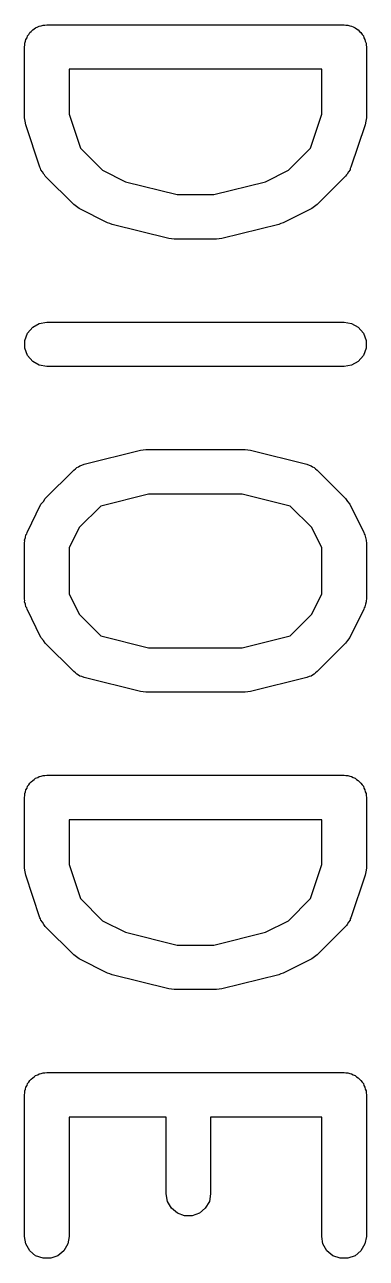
# Model space of a CAD drawing. Extents: x 26 to 276, y -105 to -8.
# Drawn here: x 101.819 to 102.969, y -99.512 to -95.363 of the extents above; entities that cross this region are included whole.
import ezdxf

# ---------------------------------------------------------------- set-up
doc = ezdxf.new("R2010")
doc.units = 0
doc.header["$MEASUREMENT"] = 0
doc.layers.add('BLACK', color=7, linetype='CONTINUOUS')

msp = doc.modelspace()

# ---------------------------------------------------------------- linework, layer by layer
at = {"layer": 'Black'}
for p, q in [((101.841, -95.3859), (101.846, -95.3809)), ((101.846, -95.3809), (101.851, -95.3776)), ((101.851, -95.3776), (101.856, -95.3734)), ((101.856, -95.3734), (101.863, -95.3711)), ((101.863, -95.3711), (101.868, -95.3679)), ((101.868, -95.3679), (101.875, -95.3667)), ((101.875, -95.3667), (101.881, -95.3645)), ((101.881, -95.3645), (101.887, -95.3645)), ((101.887, -95.3645), (101.894, -95.3633)), ((101.894, -95.3633), (102.894, -95.3633)), ((102.894, -95.3633), (102.9, -95.3645)), ((102.9, -95.3645), (102.907, -95.3645)), ((102.907, -95.3645), (102.913, -95.3667)), ((102.913, -95.3667), (102.919, -95.3679)), ((102.919, -95.3679), (102.925, -95.3711)), ((102.925, -95.3711), (102.931, -95.3734)), ((102.931, -95.3734), (102.936, -95.3776)), ((102.936, -95.3776), (102.942, -95.3809)), ((102.942, -95.3809), (102.946, -95.3859)), ((101.82, -95.4253), (101.822, -95.4191)), ((101.822, -95.4191), (101.823, -95.4127)), ((101.823, -95.4127), (101.827, -95.407)), ((101.827, -95.407), (101.829, -95.4008)), ((101.829, -95.4008), (101.833, -95.3958)), ((101.833, -95.3958), (101.836, -95.3901)), ((101.836, -95.3901), (101.841, -95.3859)), ((102.946, -95.3859), (102.951, -95.3901)), ((102.951, -95.3901), (102.955, -95.3958)), ((102.955, -95.3958), (102.959, -95.4008)), ((102.959, -95.4008), (102.961, -95.407)), ((102.961, -95.407), (102.964, -95.4127)), ((102.964, -95.4127), (102.965, -95.4191)), ((102.965, -95.4191), (102.968, -95.4253)), ((101.819, -95.4383), (101.82, -95.4319)), ((101.819, -95.6764), (101.819, -95.4383)), ((101.82, -95.4319), (101.82, -95.4253)), ((102.968, -95.4253), (102.968, -95.4319)), ((102.968, -95.4319), (102.969, -95.4383)), ((102.969, -95.4383), (102.969, -95.6764)), ((101.969, -95.5133), (101.969, -95.6643)), ((102.819, -95.5133), (101.969, -95.5133)), ((102.819, -95.6643), (102.819, -95.5133)), ((101.969, -95.6643), (102.007, -95.7788)), ((102.781, -95.7788), (102.819, -95.6643)), ((101.821, -95.6883), (101.819, -95.6764)), ((101.823, -95.7001), (101.821, -95.6883)), ((101.87, -95.843), (101.823, -95.7001)), ((102.965, -95.7001), (102.917, -95.843)), ((102.967, -95.6883), (102.965, -95.7001)), ((102.969, -95.6764), (102.967, -95.6883)), ((102.007, -95.7788), (102.081, -95.8529)), ((102.707, -95.8529), (102.781, -95.7788)), ((101.872, -95.8468), (101.87, -95.843)), ((101.873, -95.851), (101.872, -95.8468)), ((101.879, -95.8582), (101.873, -95.851)), ((101.883, -95.8659), (101.879, -95.8582)), ((101.886, -95.8688), (101.883, -95.8659)), ((101.888, -95.8723), (101.886, -95.8688)), ((101.984, -95.9676), (101.888, -95.8723)), ((102.081, -95.8529), (102.158, -95.8914)), ((102.63, -95.8914), (102.707, -95.8529)), ((102.899, -95.8723), (102.804, -95.9676)), ((102.902, -95.8688), (102.899, -95.8723)), ((102.905, -95.8659), (102.902, -95.8688)), ((102.909, -95.8582), (102.905, -95.8659)), ((102.914, -95.851), (102.909, -95.8582)), ((102.915, -95.8468), (102.914, -95.851)), ((102.917, -95.843), (102.915, -95.8468)), ((102.158, -95.8914), (102.332, -95.9348)), ((102.456, -95.9348), (102.63, -95.8914)), ((102.332, -95.9348), (102.456, -95.9348)), ((101.994, -95.9744), (101.984, -95.9676)), ((102.003, -95.9816), (101.994, -95.9744)), ((102.098, -96.0292), (102.003, -95.9816)), ((102.785, -95.9816), (102.689, -96.0292)), ((102.794, -95.9744), (102.785, -95.9816)), ((102.804, -95.9676), (102.794, -95.9744)), ((102.106, -96.0316), (102.098, -96.0292)), ((102.114, -96.0349), (102.106, -96.0316)), ((102.304, -96.0825), (102.114, -96.0349)), ((102.674, -96.0349), (102.483, -96.0825)), ((102.681, -96.0316), (102.674, -96.0349)), ((102.689, -96.0292), (102.681, -96.0316)), ((102.313, -96.0832), (102.304, -96.0825)), ((102.322, -96.0848), (102.313, -96.0832)), ((102.465, -96.0848), (102.322, -96.0848)), ((102.474, -96.0832), (102.465, -96.0848)), ((102.483, -96.0825), (102.474, -96.0832)), ((101.846, -96.3809), (101.868, -96.3679)), ((101.868, -96.3679), (101.894, -96.3633)), ((101.894, -96.3633), (102.894, -96.3633)), ((102.894, -96.3633), (102.919, -96.3679)), ((102.919, -96.3679), (102.942, -96.3809)), ((101.82, -96.4253), (101.829, -96.4008)), ((101.829, -96.4008), (101.846, -96.3809)), ((102.942, -96.3809), (102.959, -96.4008)), ((102.959, -96.4008), (102.968, -96.4253)), ((101.82, -96.4514), (101.82, -96.4253)), ((101.829, -96.4758), (101.82, -96.4514)), ((102.968, -96.4514), (102.959, -96.4758)), ((102.968, -96.4253), (102.968, -96.4514)), ((101.846, -96.4958), (101.829, -96.4758)), ((101.868, -96.5088), (101.846, -96.4958)), ((102.942, -96.4958), (102.919, -96.5088)), ((102.959, -96.4758), (102.942, -96.4958)), ((101.894, -96.5133), (101.868, -96.5088)), ((102.894, -96.5133), (101.894, -96.5133)), ((102.919, -96.5088), (102.894, -96.5133)), ((102.209, -96.7941), (102.218, -96.7935)), ((102.218, -96.7935), (102.227, -96.7919)), ((102.227, -96.7919), (102.561, -96.7919)), ((102.561, -96.7919), (102.57, -96.7935)), ((102.57, -96.7935), (102.579, -96.7941)), ((102.019, -96.8418), (102.209, -96.7941)), ((102.579, -96.7941), (102.769, -96.8418)), ((101.888, -96.9567), (101.984, -96.8615)), ((101.984, -96.8615), (101.99, -96.8574)), ((101.99, -96.8574), (101.995, -96.8524)), ((101.995, -96.8524), (102, -96.85)), ((102, -96.85), (102.005, -96.8465)), ((102.005, -96.8465), (102.012, -96.8447)), ((102.012, -96.8447), (102.019, -96.8418)), ((102.769, -96.8418), (102.776, -96.8447)), ((102.776, -96.8447), (102.783, -96.8465)), ((102.783, -96.8465), (102.788, -96.85)), ((102.788, -96.85), (102.793, -96.8524)), ((102.793, -96.8524), (102.798, -96.8574)), ((102.798, -96.8574), (102.804, -96.8615)), ((102.804, -96.8615), (102.899, -96.9567)), ((101.882, -96.9666), (101.888, -96.9567)), ((102.236, -96.9419), (102.075, -96.9822)), ((102.551, -96.9419), (102.236, -96.9419)), ((102.713, -96.9822), (102.551, -96.9419)), ((102.899, -96.9567), (102.906, -96.9666)), ((101.827, -97.0715), (101.874, -96.9762)), ((101.874, -96.9762), (101.882, -96.9666)), ((102.075, -96.9822), (102.003, -97.0542)), ((102.785, -97.0542), (102.713, -96.9822)), ((102.906, -96.9666), (102.913, -96.9762)), ((102.913, -96.9762), (102.961, -97.0715)), ((101.822, -97.088), (101.823, -97.0793)), ((101.823, -97.0793), (101.826, -97.0756)), ((101.826, -97.0756), (101.827, -97.0715)), ((102.003, -97.0542), (101.969, -97.1227)), ((102.819, -97.1227), (102.785, -97.0542)), ((102.961, -97.0715), (102.962, -97.0756)), ((102.962, -97.0756), (102.964, -97.0793)), ((102.964, -97.0793), (102.966, -97.088)), ((101.819, -97.0964), (101.822, -97.088)), ((101.82, -97.1007), (101.819, -97.0964)), ((101.819, -97.105), (101.82, -97.1007)), ((101.819, -97.2955), (101.819, -97.105)), ((101.969, -97.1227), (101.969, -97.2778)), ((102.819, -97.2778), (102.819, -97.1227)), ((102.966, -97.088), (102.968, -97.0964)), ((102.968, -97.0964), (102.968, -97.1007)), ((102.968, -97.1007), (102.969, -97.105)), ((102.969, -97.105), (102.969, -97.2955)), ((101.969, -97.2778), (102.003, -97.3463)), ((102.785, -97.3463), (102.819, -97.2778)), ((101.82, -97.2997), (101.819, -97.2955)), ((101.819, -97.304), (101.82, -97.2997)), ((101.822, -97.3125), (101.819, -97.304)), ((101.823, -97.3211), (101.822, -97.3125)), ((101.826, -97.3249), (101.823, -97.3211)), ((101.827, -97.329), (101.826, -97.3249)), ((101.874, -97.4243), (101.827, -97.329)), ((102.961, -97.329), (102.913, -97.4243)), ((102.962, -97.3249), (102.961, -97.329)), ((102.964, -97.3211), (102.962, -97.3249)), ((102.966, -97.3125), (102.964, -97.3211)), ((102.968, -97.304), (102.966, -97.3125)), ((102.969, -97.2955), (102.968, -97.2997)), ((102.968, -97.2997), (102.968, -97.304)), ((102.003, -97.3463), (102.075, -97.4182)), ((102.713, -97.4182), (102.785, -97.3463)), ((101.882, -97.4339), (101.874, -97.4243)), ((101.888, -97.4437), (101.882, -97.4339)), ((101.984, -97.539), (101.888, -97.4437)), ((102.075, -97.4182), (102.236, -97.4586)), ((102.551, -97.4586), (102.713, -97.4182)), ((102.899, -97.4437), (102.804, -97.539)), ((102.906, -97.4339), (102.899, -97.4437)), ((102.913, -97.4243), (102.906, -97.4339)), ((102.236, -97.4586), (102.551, -97.4586)), ((101.99, -97.5431), (101.984, -97.539)), ((102.804, -97.539), (102.798, -97.5431)), ((101.995, -97.5481), (101.99, -97.5431)), ((102, -97.5505), (101.995, -97.5481)), ((102.005, -97.5539), (102, -97.5505)), ((102.012, -97.5558), (102.005, -97.5539)), ((102.019, -97.5587), (102.012, -97.5558)), ((102.209, -97.6063), (102.019, -97.5587)), ((102.769, -97.5587), (102.579, -97.6063)), ((102.776, -97.5558), (102.769, -97.5587)), ((102.783, -97.5539), (102.776, -97.5558)), ((102.788, -97.5505), (102.783, -97.5539)), ((102.793, -97.5481), (102.788, -97.5505)), ((102.798, -97.5431), (102.793, -97.5481)), ((102.218, -97.607), (102.209, -97.6063)), ((102.227, -97.6086), (102.218, -97.607)), ((102.561, -97.6086), (102.227, -97.6086)), ((102.57, -97.607), (102.561, -97.6086)), ((102.579, -97.6063), (102.57, -97.607)), ((101.833, -97.9196), (101.836, -97.9139)), ((101.836, -97.9139), (101.841, -97.9097)), ((101.841, -97.9097), (101.846, -97.9047)), ((101.846, -97.9047), (101.851, -97.9014)), ((101.851, -97.9014), (101.856, -97.8972)), ((101.856, -97.8972), (101.863, -97.8949)), ((101.863, -97.8949), (101.868, -97.8917)), ((101.868, -97.8917), (101.875, -97.8905)), ((101.875, -97.8905), (101.881, -97.8883)), ((101.881, -97.8883), (101.887, -97.8883)), ((101.887, -97.8883), (101.894, -97.8871)), ((101.894, -97.8871), (102.894, -97.8871)), ((102.894, -97.8871), (102.9, -97.8883)), ((102.9, -97.8883), (102.907, -97.8883)), ((102.907, -97.8883), (102.913, -97.8905)), ((102.913, -97.8905), (102.919, -97.8917)), ((102.919, -97.8917), (102.925, -97.8949)), ((102.925, -97.8949), (102.931, -97.8972)), ((102.931, -97.8972), (102.936, -97.9014)), ((102.936, -97.9014), (102.942, -97.9047)), ((102.942, -97.9047), (102.946, -97.9097)), ((102.946, -97.9097), (102.951, -97.9139)), ((102.951, -97.9139), (102.955, -97.9196)), ((101.82, -97.9491), (101.822, -97.9429)), ((101.82, -97.9557), (101.82, -97.9491)), ((101.822, -97.9429), (101.823, -97.9365)), ((101.823, -97.9365), (101.827, -97.9308)), ((101.827, -97.9308), (101.829, -97.9246)), ((101.829, -97.9246), (101.833, -97.9196)), ((102.955, -97.9196), (102.959, -97.9246)), ((102.959, -97.9246), (102.961, -97.9308)), ((102.961, -97.9308), (102.964, -97.9365)), ((102.964, -97.9365), (102.965, -97.9429)), ((102.965, -97.9429), (102.968, -97.9491)), ((102.968, -97.9491), (102.968, -97.9557)), ((101.819, -97.9621), (101.82, -97.9557)), ((101.819, -98.2002), (101.819, -97.9621)), ((102.968, -97.9557), (102.969, -97.9621)), ((102.969, -97.9621), (102.969, -98.2002)), ((101.969, -98.0371), (101.969, -98.1881)), ((102.819, -98.0371), (101.969, -98.0371)), ((102.819, -98.1881), (102.819, -98.0371)), ((101.821, -98.2121), (101.819, -98.2002)), ((101.969, -98.1881), (102.007, -98.3026)), ((102.781, -98.3026), (102.819, -98.1881)), ((102.969, -98.2002), (102.967, -98.2121)), ((101.823, -98.224), (101.821, -98.2121)), ((101.87, -98.3668), (101.823, -98.224)), ((102.965, -98.224), (102.917, -98.3668)), ((102.967, -98.2121), (102.965, -98.224)), ((102.007, -98.3026), (102.081, -98.3767)), ((102.707, -98.3767), (102.781, -98.3026)), ((101.872, -98.3706), (101.87, -98.3668)), ((102.917, -98.3668), (102.915, -98.3706)), ((101.873, -98.3748), (101.872, -98.3706)), ((101.879, -98.382), (101.873, -98.3748)), ((101.883, -98.3897), (101.879, -98.382)), ((101.886, -98.3926), (101.883, -98.3897)), ((101.888, -98.3961), (101.886, -98.3926)), ((101.984, -98.4914), (101.888, -98.3961)), ((102.081, -98.3767), (102.158, -98.4152)), ((102.63, -98.4152), (102.707, -98.3767)), ((102.899, -98.3961), (102.804, -98.4914)), ((102.902, -98.3926), (102.899, -98.3961)), ((102.905, -98.3897), (102.902, -98.3926)), ((102.909, -98.382), (102.905, -98.3897)), ((102.914, -98.3748), (102.909, -98.382)), ((102.915, -98.3706), (102.914, -98.3748)), ((102.158, -98.4152), (102.332, -98.4586)), ((102.456, -98.4586), (102.63, -98.4152)), ((101.994, -98.4983), (101.984, -98.4914)), ((102.332, -98.4586), (102.456, -98.4586)), ((102.804, -98.4914), (102.794, -98.4982)), ((102.003, -98.5054), (101.994, -98.4983)), ((102.098, -98.553), (102.003, -98.5054)), ((102.785, -98.5054), (102.689, -98.553)), ((102.794, -98.4982), (102.785, -98.5054)), ((102.106, -98.5554), (102.098, -98.553)), ((102.114, -98.5587), (102.106, -98.5554)), ((102.304, -98.6063), (102.114, -98.5587)), ((102.674, -98.5587), (102.483, -98.6063)), ((102.681, -98.5554), (102.674, -98.5587)), ((102.689, -98.553), (102.681, -98.5554)), ((102.313, -98.607), (102.304, -98.6063)), ((102.322, -98.6086), (102.313, -98.607)), ((102.465, -98.6086), (102.322, -98.6086)), ((102.474, -98.607), (102.465, -98.6086)), ((102.483, -98.6063), (102.474, -98.607)), ((101.836, -98.9139), (101.841, -98.9097)), ((101.841, -98.9097), (101.846, -98.9047)), ((101.846, -98.9047), (101.851, -98.9014)), ((101.851, -98.9014), (101.856, -98.8972)), ((101.856, -98.8972), (101.863, -98.8949)), ((101.863, -98.8949), (101.868, -98.8917)), ((101.868, -98.8917), (101.875, -98.8905)), ((101.875, -98.8905), (101.881, -98.8883)), ((101.881, -98.8883), (101.887, -98.8883)), ((101.887, -98.8883), (101.894, -98.8871)), ((101.894, -98.8871), (102.894, -98.8871)), ((102.894, -98.8871), (102.9, -98.8883)), ((102.9, -98.8883), (102.907, -98.8883)), ((102.907, -98.8883), (102.913, -98.8905)), ((102.913, -98.8905), (102.919, -98.8917)), ((102.919, -98.8917), (102.925, -98.8949)), ((102.925, -98.8949), (102.931, -98.8972)), ((102.931, -98.8972), (102.936, -98.9014)), ((102.936, -98.9014), (102.942, -98.9047)), ((102.942, -98.9047), (102.946, -98.9097)), ((102.946, -98.9097), (102.951, -98.9139)), ((101.82, -98.9491), (101.822, -98.9429)), ((101.82, -98.9557), (101.82, -98.9491)), ((101.822, -98.9429), (101.823, -98.9365)), ((101.823, -98.9365), (101.827, -98.9308)), ((101.827, -98.9308), (101.829, -98.9246)), ((101.829, -98.9246), (101.833, -98.9196)), ((101.833, -98.9196), (101.836, -98.9139)), ((102.951, -98.9139), (102.955, -98.9196)), ((102.955, -98.9196), (102.959, -98.9246)), ((102.959, -98.9246), (102.961, -98.9308)), ((102.961, -98.9308), (102.964, -98.9365)), ((102.964, -98.9365), (102.965, -98.9429)), ((102.965, -98.9429), (102.968, -98.9491)), ((102.968, -98.9491), (102.968, -98.9557)), ((101.819, -98.9621), (101.82, -98.9557)), ((101.819, -99.4383), (101.819, -98.9621)), ((102.968, -98.9557), (102.969, -98.9621)), ((102.969, -98.9621), (102.969, -99.4383)), ((102.295, -99.0371), (101.969, -99.0371)), ((101.969, -99.0371), (101.969, -99.4383)), ((102.295, -99.2955), (102.295, -99.0371)), ((102.819, -99.0371), (102.445, -99.0371)), ((102.445, -99.0371), (102.445, -99.2955)), ((102.819, -99.4383), (102.819, -99.0371)), ((102.3, -99.3211), (102.295, -99.2955)), ((102.313, -99.3437), (102.3, -99.3211)), ((102.441, -99.3211), (102.427, -99.3437)), ((102.445, -99.2955), (102.441, -99.3211)), ((102.333, -99.3604), (102.313, -99.3437)), ((102.357, -99.3693), (102.333, -99.3604)), ((102.408, -99.3604), (102.383, -99.3693)), ((102.427, -99.3437), (102.408, -99.3604)), ((102.383, -99.3693), (102.357, -99.3693)), ((101.823, -99.464), (101.819, -99.4383)), ((101.969, -99.4383), (101.964, -99.464)), ((102.823, -99.464), (102.819, -99.4383)), ((102.969, -99.4383), (102.964, -99.464)), ((101.836, -99.4865), (101.823, -99.464)), ((101.856, -99.5033), (101.836, -99.4865)), ((101.951, -99.4865), (101.931, -99.5033)), ((101.964, -99.464), (101.951, -99.4865)), ((102.836, -99.4865), (102.823, -99.464)), ((102.856, -99.5033), (102.836, -99.4865)), ((102.951, -99.4865), (102.931, -99.5033)), ((102.964, -99.464), (102.951, -99.4865)), ((101.881, -99.5122), (101.856, -99.5033)), ((101.907, -99.5122), (101.881, -99.5122)), ((101.931, -99.5033), (101.907, -99.5122)), ((102.881, -99.5122), (102.856, -99.5033)), ((102.907, -99.5122), (102.881, -99.5122)), ((102.931, -99.5033), (102.907, -99.5122))]:
    msp.add_line(p, q, dxfattribs=at)

doc.saveas('drawing.dxf')
